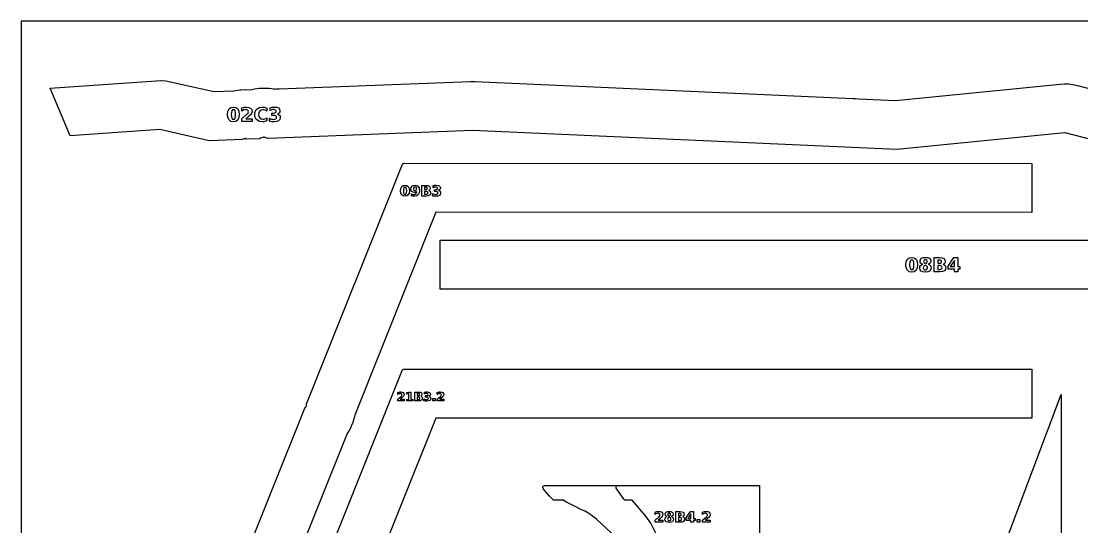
# Model space of a CAD drawing. Header units: millimetres. Extents: x 0 to 841, y 0 to 594.
# Drawn here: x 0 to 433.3, y 387.6 to 594 of the extents above; entities that cross this region are included whole.
import ezdxf

# ---------------------------------------------------------------- set-up
doc = ezdxf.new("R2010")
doc.units = ezdxf.units.MM
for name, color, linetype in [('CUT', 1, 'Continuous'), ('ENGRAVE', 5, 'Continuous'), ('SHEET_EDGE_DO_NOT_CUT', 8, 'Continuous')]:
    doc.layers.add(name, color=color, linetype=linetype)

msp = doc.modelspace()

# ---------------------------------------------------------------- linework, layer by layer
at = {"layer": 'CUT'}
for points in [[(449.58, 542.43), (426.41, 548.46), (426.4, 548.46), (426.38, 548.46), (357.71, 541.63), (357.64, 541.63), (184.38, 549.42), (184.36, 549.42), (100.89, 546.16), (100.85, 546.16), (100.81, 546.17), (100.76, 546.18), (100.03, 546.35), (99.97, 546.36), (99.92, 546.39), (99.33, 546.68), (99.32, 546.69), (99.31, 546.69), (98.94, 546.65), (98.93, 546.65), (98.92, 546.65), (97.39, 546.06), (97.34, 546.04), (97.29, 546.03), (97.23, 546.02), (92.15, 545.83), (92.09, 545.83), (92.04, 545.83), (91.99, 545.85), (91.93, 545.87), (91.45, 546.07), (91.43, 546.07), (91.42, 546.07), (91.06, 546.04), (91.05, 546.04), (91.04, 546.04), (90.3, 545.77), (90.25, 545.76), (90.21, 545.75), (90.15, 545.75), (76.93, 545.23), (76.88, 545.23), (76.84, 545.24), (76.8, 545.24), (56.6, 549.75), (56.59, 549.75), (56.58, 549.75), (20.04, 547.18), (11.84, 566.65), (55.17, 569.7), (55.2, 569.7), (57.09, 569.75), (57.14, 569.74), (59.02, 569.6), (59.07, 569.6), (60.93, 569.28), (60.96, 569.27), (78.67, 565.32), (78.68, 565.32), (78.69, 565.32), (86.89, 565.63), (86.9, 565.64), (86.91, 565.64), (87.53, 565.78), (87.57, 565.78), (89.25, 566.01), (89.28, 566.01), (89.62, 566.04), (89.65, 566.05), (91.64, 566.12), (91.69, 566.12), (93.67, 566), (93.7, 566), (93.71, 566), (93.72, 566), (95.27, 566.36), (95.32, 566.37), (97.15, 566.62), (97.17, 566.63), (97.52, 566.66), (97.54, 566.66), (99.39, 566.74), (99.44, 566.74), (101.28, 566.64), (101.32, 566.64), (103.14, 566.37), (103.19, 566.36), (103.4, 566.31), (103.41, 566.31), (103.43, 566.31), (104.05, 566.36), (104.1, 566.37), (105.4, 566.36), (105.41, 566.36), (183.58, 569.4), (183.6, 569.4), (185.25, 569.4), (185.28, 569.4), (339.81, 562.45), (339.83, 562.45), (340.56, 562.46), (340.61, 562.46), (341.99, 562.35), (342, 562.35), (357.11, 561.67), (357.15, 561.67), (424.4, 568.36), (424.43, 568.37), (426.16, 568.46), (426.2, 568.46), (427.92, 568.4), (427.97, 568.4), (429.68, 568.19), (429.72, 568.18), (431.42, 567.82), (431.44, 567.82), (451.45, 562.61)], [(88.59, 368.13), (115.82, 436.06), (115.84, 436.11), (115.87, 436.15), (115.95, 436.28), (115.98, 436.32), (116.02, 436.36), (116.06, 436.39), (116.1, 436.42), (116.45, 436.65), (116.46, 436.65), (116.46, 436.66), (116.56, 436.98), (116.56, 436.99), (116.56, 437), (116.61, 437.97), (116.62, 438.02), (116.63, 438.08), (116.65, 438.13), (155.75, 535.6), (155.77, 535.65), (155.8, 535.69), (155.83, 535.73), (155.86, 535.77), (155.9, 535.8), (155.94, 535.84), (155.97, 535.86), (156.01, 535.89), (156.05, 535.91), (156.09, 535.92), (156.14, 535.94), (156.32, 535.98), (156.36, 535.99), (156.4, 536), (156.44, 536), (412.84, 535.98), (412.84, 515.98), (169.45, 516), (169.44, 516), (169.43, 515.99), (136.24, 433.25), (136.24, 433.24), (136.23, 433.23), (136.11, 432.56), (136.1, 432.52), (135.65, 430.84), (135.64, 430.82), (135.54, 430.52), (135.54, 430.5), (134.83, 428.63), (134.81, 428.58), (133.93, 426.81), (133.9, 426.77), (133.2, 425.66), (133.2, 425.65), (133.19, 425.64), (107.35, 361.18)], [(119.62, 361.55), (155.67, 451.48), (155.69, 451.53), (155.71, 451.57), (155.79, 451.69), (155.82, 451.73), (155.86, 451.77), (155.89, 451.8), (155.93, 451.83), (156.01, 451.88), (156.05, 451.91), (156.1, 451.93), (156.14, 451.95), (156.19, 451.96), (156.33, 451.99), (156.38, 452), (156.43, 452), (412.84, 452), (412.84, 432), (169.42, 432), (169.41, 432), (169.4, 431.99), (141.1, 361.39)], [(401.73, 380.17), (424.84, 441.66), (424.84, 384.81)], [(242.66, 383.71), (235.17, 390.62), (235.15, 390.64), (232.7, 392.54), (232.68, 392.55), (230.33, 394.03), (230.32, 394.03), (230.31, 394.04), (227.66, 395.14), (227.61, 395.16), (225.23, 396.49), (225.21, 396.51), (222.72, 397.61), (222.68, 397.63), (222.64, 397.66), (221.51, 398.43), (221.5, 398.44), (221.48, 398.44), (217.88, 398.44), (217.84, 398.44), (217.79, 398.45), (217.74, 398.46), (217.52, 398.53), (217.48, 398.54), (217.43, 398.56), (217.39, 398.59), (217.35, 398.61), (217.32, 398.65), (215.79, 400.11), (215.75, 400.15), (213.38, 403.03), (213.35, 403.07), (213.32, 403.12), (213.18, 403.4), (213.16, 403.44), (213.15, 403.48), (213.14, 403.53), (213.13, 403.57), (213.13, 403.62), (213.13, 403.72), (213.13, 403.78), (213.14, 403.83), (213.15, 403.88), (213.17, 403.93), (213.19, 403.98), (213.26, 404.1), (213.29, 404.14), (213.32, 404.18), (213.35, 404.22), (213.38, 404.25), (213.42, 404.27), (213.46, 404.3), (213.6, 404.37), (213.65, 404.39), (213.69, 404.41), (213.74, 404.42), (213.79, 404.43), (213.83, 404.43), (301.57, 404.43), (301.57, 384.41)]]:
    msp.add_lwpolyline(points, dxfattribs=at)
msp.add_lwpolyline([(573.34, 504.65), (573.34, 484.63), (171.12, 484.65), (171.12, 504.65), (573.34, 504.65)], close=True, dxfattribs=at)
at = {"layer": 'ENGRAVE'}
for points in [[(89.09, 555.93), (88.93, 554.65), (88.46, 553.69), (87.71, 553.1), (86.69, 552.91), (85.67, 553.1), (84.91, 553.69), (84.44, 554.65), (84.29, 555.93), (84.44, 557.22), (84.91, 558.17), (85.67, 558.76), (86.69, 558.96), (87.71, 558.76), (88.46, 558.17), (88.93, 557.22), (89.09, 555.93)], [(91.77, 554.12), (94.34, 554.12), (94.34, 553.02), (90.1, 553.02), (90.1, 554.12), (92.23, 556), (92.48, 556.26), (92.65, 556.51), (92.75, 556.76), (92.79, 557.02), (92.72, 557.39), (92.51, 557.68), (92.19, 557.87), (91.78, 557.93), (91.41, 557.89), (91.01, 557.78), (90.58, 557.59), (90.12, 557.33), (90.12, 558.61), (90.62, 558.76), (91.12, 558.87), (91.61, 558.93), (92.09, 558.96), (93.02, 558.84), (93.72, 558.5), (94.16, 557.94), (94.3, 557.21), (94.24, 556.75), (94.06, 556.32), (93.67, 555.84), (93.02, 555.22), (91.77, 554.12)], [(100.4, 553.34), (99.97, 553.15), (99.53, 553.02), (99.07, 552.93), (98.59, 552.91), (97.29, 553.11), (96.29, 553.72), (95.91, 554.16), (95.49, 555.27), (95.43, 555.93), (95.49, 556.59), (95.91, 557.7), (96.29, 558.14), (97.29, 558.75), (98.59, 558.96), (99.07, 558.93), (99.53, 558.85), (99.97, 558.71), (100.4, 558.52), (100.4, 557.32), (99.98, 557.56), (99.57, 557.73), (99.15, 557.83), (98.72, 557.87), (98, 557.74), (97.45, 557.35), (97.1, 556.74), (96.99, 555.93), (97.1, 555.12), (97.45, 554.51), (98, 554.12), (98.72, 554), (99.15, 554.03), (99.57, 554.13), (99.98, 554.3), (100.4, 554.55), (100.4, 553.34)], [(104.63, 556.16), (105.15, 555.96), (105.53, 555.63), (105.76, 555.21), (105.84, 554.68), (105.67, 553.91), (105.17, 553.36), (104.36, 553.02), (103.24, 552.91), (102.78, 552.92), (102.33, 552.98), (101.89, 553.07), (101.44, 553.2), (101.44, 554.36), (101.86, 554.17), (102.28, 554.04), (102.69, 553.96), (103.1, 553.93), (103.63, 553.98), (104.01, 554.14), (104.25, 554.39), (104.33, 554.73), (104.25, 555.08), (104.01, 555.33), (103.6, 555.49), (103.04, 555.54), (102.44, 555.54), (102.44, 556.51), (103.07, 556.51), (103.57, 556.55), (103.92, 556.69), (104.13, 556.91), (104.2, 557.23), (104.13, 557.52), (103.93, 557.75), (103.6, 557.88), (103.16, 557.93), (102.8, 557.91), (102.43, 557.85), (102.06, 557.75), (101.69, 557.61), (101.69, 558.71), (102.13, 558.82), (102.57, 558.89), (103.01, 558.94), (103.43, 558.96), (104.43, 558.86), (105.13, 558.58), (105.56, 558.12), (105.7, 557.46), (105.63, 557), (105.43, 556.62), (105.1, 556.34), (104.63, 556.16)], [(87.58, 555.94), (87.53, 556.87), (87.38, 557.48), (87.1, 557.82), (86.69, 557.93), (86.27, 557.82), (86, 557.48), (85.84, 556.87), (85.79, 555.94), (85.84, 555), (86, 554.38), (86.27, 554.04), (86.69, 553.93), (87.1, 554.04), (87.38, 554.38), (87.53, 555), (87.58, 555.94)], [(158.6, 524.8), (158.48, 523.83), (158.13, 523.12), (157.56, 522.68), (156.8, 522.53), (156.03, 522.68), (155.47, 523.12), (155.11, 523.83), (155, 524.8), (155.11, 525.76), (155.47, 526.48), (156.03, 526.92), (156.8, 527.07), (157.56, 526.92), (158.13, 526.48), (158.48, 525.76), (158.6, 524.8)], [(157.47, 524.81), (157.43, 525.51), (157.32, 525.96), (157.11, 526.21), (156.8, 526.3), (156.49, 526.21), (156.28, 525.96), (156.16, 525.51), (156.12, 524.81), (156.16, 524.1), (156.28, 523.64), (156.49, 523.38), (156.8, 523.3), (157.11, 523.38), (157.31, 523.64), (157.43, 524.1), (157.47, 524.81)], [(159.49, 522.71), (159.49, 523.52), (159.75, 523.41), (160, 523.33), (160.25, 523.28), (160.49, 523.27), (160.94, 523.34), (161.27, 523.55), (161.5, 523.9), (161.6, 524.38), (161.4, 524.25), (161.18, 524.16), (160.94, 524.1), (160.69, 524.09), (160.08, 524.18), (159.61, 524.48), (159.3, 524.93), (159.2, 525.51), (159.31, 526.14), (159.65, 526.64), (160.19, 526.96), (160.88, 527.06), (161.64, 526.92), (162.21, 526.48), (162.56, 525.79), (162.68, 524.85), (162.54, 523.89), (162.13, 523.15), (161.48, 522.68), (160.62, 522.53), (160.32, 522.54), (160.04, 522.58), (159.76, 522.63), (159.49, 522.71)], [(160.88, 524.82), (161.14, 524.87), (161.32, 525.01), (161.43, 525.25), (161.47, 525.59), (161.43, 525.92), (161.32, 526.16), (161.14, 526.31), (160.88, 526.35), (160.62, 526.31), (160.43, 526.16), (160.32, 525.92), (160.28, 525.59), (160.32, 525.25), (160.43, 525.01), (160.62, 524.87), (160.88, 524.82)], [(166.45, 524.96), (166.77, 524.81), (167.01, 524.57), (167.16, 524.25), (167.21, 523.87), (167.1, 523.32), (166.78, 522.93), (166.24, 522.69), (165.48, 522.61), (163.61, 522.61), (163.61, 526.99), (165.3, 526.99), (166.09, 526.92), (166.62, 526.71), (166.93, 526.36), (167.03, 525.83), (167, 525.54), (166.88, 525.29), (166.7, 525.09), (166.45, 524.96)], [(165.36, 525.3), (165.6, 525.32), (165.77, 525.41), (165.87, 525.56), (165.9, 525.76), (165.87, 525.96), (165.77, 526.1), (165.6, 526.19), (165.36, 526.22), (164.74, 526.22), (164.74, 525.3), (165.36, 525.3)], [(165.4, 523.38), (165.7, 523.42), (165.91, 523.53), (166.04, 523.71), (166.08, 523.96), (166.04, 524.21), (165.91, 524.39), (165.7, 524.49), (165.4, 524.53), (164.74, 524.53), (164.74, 523.38), (165.4, 523.38)], [(170.43, 524.97), (170.82, 524.82), (171.1, 524.58), (171.27, 524.26), (171.33, 523.86), (171.21, 523.28), (170.83, 522.87), (170.22, 522.61), (169.38, 522.53), (169.04, 522.54), (168.7, 522.58), (168.37, 522.65), (168.03, 522.75), (168.03, 523.62), (168.35, 523.48), (168.66, 523.38), (168.97, 523.32), (169.28, 523.3), (169.67, 523.34), (169.96, 523.45), (170.14, 523.64), (170.2, 523.9), (170.14, 524.16), (169.96, 524.35), (169.65, 524.47), (169.23, 524.5), (168.78, 524.5), (168.78, 525.23), (169.26, 525.23), (169.63, 525.26), (169.89, 525.36), (170.05, 525.53), (170.1, 525.77), (170.05, 525.99), (169.9, 526.16), (169.65, 526.26), (169.33, 526.3), (169.05, 526.28), (168.78, 526.24), (168.5, 526.16), (168.22, 526.05), (168.22, 526.88), (168.55, 526.96), (168.88, 527.02), (169.21, 527.06), (169.53, 527.07), (170.27, 527), (170.8, 526.79), (171.12, 526.44), (171.23, 525.95), (171.18, 525.6), (171.02, 525.32), (170.77, 525.11), (170.43, 524.97)], [(366.2, 494.58), (366.05, 493.3), (365.58, 492.34), (364.82, 491.75), (363.8, 491.55), (362.78, 491.75), (362.03, 492.34), (361.56, 493.3), (361.4, 494.58), (361.56, 495.87), (362.03, 496.82), (362.78, 497.41), (363.8, 497.61), (364.82, 497.41), (365.58, 496.82), (366.05, 495.87), (366.2, 494.58)], [(364.7, 494.59), (364.65, 495.52), (364.49, 496.13), (364.22, 496.47), (363.8, 496.58), (363.39, 496.47), (363.11, 496.13), (362.96, 495.52), (362.91, 494.59), (362.96, 493.65), (363.11, 493.03), (363.39, 492.69), (363.8, 492.58), (364.22, 492.69), (364.49, 493.03), (364.65, 493.65), (364.7, 494.59)], [(368.27, 494.77), (367.81, 494.98), (367.47, 495.27), (367.27, 495.64), (367.2, 496.09), (367.34, 496.74), (367.75, 497.22), (368.43, 497.51), (369.37, 497.61), (370.3, 497.51), (370.98, 497.22), (371.39, 496.75), (371.53, 496.09), (371.46, 495.64), (371.26, 495.27), (370.92, 494.98), (370.46, 494.77), (370.98, 494.56), (371.35, 494.24), (371.58, 493.82), (371.66, 493.31), (371.51, 492.55), (371.08, 492), (370.36, 491.67), (369.37, 491.55), (368.37, 491.67), (367.65, 492), (367.22, 492.55), (367.07, 493.31), (367.15, 493.82), (367.38, 494.24), (367.75, 494.56), (368.27, 494.77)], [(369.37, 494.28), (369, 494.22), (368.72, 494.05), (368.55, 493.77), (368.5, 493.39), (368.55, 493.01), (368.72, 492.73), (369, 492.56), (369.37, 492.5), (369.74, 492.56), (370.01, 492.73), (370.18, 493.01), (370.23, 493.39), (370.18, 493.77), (370.01, 494.05), (369.74, 494.22), (369.37, 494.28)], [(368.62, 495.94), (368.67, 495.63), (368.82, 495.41), (369.05, 495.27), (369.37, 495.22), (369.68, 495.27), (369.91, 495.41), (370.06, 495.63), (370.11, 495.94), (370.06, 496.25), (369.91, 496.47), (369.68, 496.61), (369.37, 496.66), (369.05, 496.61), (368.82, 496.47), (368.67, 496.25), (368.62, 495.94)], [(376.67, 494.79), (377.1, 494.59), (377.42, 494.27), (377.62, 493.85), (377.69, 493.34), (377.54, 492.6), (377.12, 492.08), (376.4, 491.77), (375.38, 491.67), (372.89, 491.67), (372.89, 497.5), (375.14, 497.5), (376.19, 497.41), (376.9, 497.13), (377.31, 496.66), (377.45, 495.96), (377.4, 495.56), (377.25, 495.23), (377.01, 494.97), (376.67, 494.79)], [(375.22, 495.24), (375.53, 495.28), (375.76, 495.4), (375.9, 495.59), (375.94, 495.86), (375.9, 496.13), (375.76, 496.32), (375.53, 496.44), (375.22, 496.48), (374.39, 496.48), (374.39, 495.24), (375.22, 495.24)], [(375.27, 492.69), (375.67, 492.74), (375.95, 492.88), (376.13, 493.12), (376.18, 493.46), (376.13, 493.79), (375.96, 494.03), (375.67, 494.17), (375.27, 494.22), (374.39, 494.22), (374.39, 492.69), (375.27, 492.69)], [(380.94, 497.5), (382.62, 497.5), (382.62, 493.82), (383.45, 493.82), (383.45, 492.73), (382.62, 492.73), (382.62, 491.67), (381.19, 491.67), (381.19, 492.73), (378.61, 492.73), (378.61, 494.02), (380.94, 497.5)], [(381.19, 496.26), (379.55, 493.82), (381.19, 493.82), (381.19, 496.26)], [(154.86, 439.68), (156.47, 439.68), (156.47, 438.99), (153.82, 438.99), (153.82, 439.68), (155.15, 440.85), (155.31, 441.01), (155.41, 441.17), (155.48, 441.32), (155.5, 441.49), (155.46, 441.72), (155.33, 441.9), (155.13, 442.02), (154.87, 442.06), (154.64, 442.03), (154.39, 441.96), (154.12, 441.84), (153.83, 441.68), (153.83, 442.48), (154.15, 442.57), (154.46, 442.64), (154.76, 442.68), (155.06, 442.7), (155.65, 442.63), (156.08, 442.41), (156.35, 442.06), (156.44, 441.61), (156.41, 441.32), (156.29, 441.05), (156.05, 440.75), (155.64, 440.36), (154.86, 439.68)], [(157.49, 439.64), (158.32, 439.64), (158.32, 441.99), (157.47, 441.82), (157.47, 442.46), (158.31, 442.63), (159.21, 442.63), (159.21, 439.64), (160.04, 439.64), (160.04, 438.99), (157.49, 438.99), (157.49, 439.64)], [(163.21, 440.94), (163.48, 440.81), (163.68, 440.61), (163.8, 440.35), (163.84, 440.03), (163.75, 439.57), (163.49, 439.25), (163.04, 439.05), (162.4, 438.99), (160.84, 438.99), (160.84, 442.63), (162.25, 442.63), (162.91, 442.57), (163.35, 442.4), (163.61, 442.1), (163.69, 441.67), (163.66, 441.42), (163.57, 441.21), (163.42, 441.05), (163.21, 440.94)], [(162.3, 441.22), (162.5, 441.24), (162.64, 441.32), (162.72, 441.44), (162.75, 441.61), (162.72, 441.77), (162.64, 441.89), (162.5, 441.97), (162.3, 441.99), (161.78, 441.99), (161.78, 441.22), (162.3, 441.22)], [(166.52, 440.95), (166.85, 440.82), (167.08, 440.62), (167.23, 440.35), (167.27, 440.02), (167.17, 439.54), (166.86, 439.2), (166.35, 438.99), (165.65, 438.92), (165.37, 438.93), (165.09, 438.96), (164.8, 439.02), (164.53, 439.1), (164.53, 439.82), (164.79, 439.71), (165.05, 439.62), (165.31, 439.57), (165.56, 439.56), (165.89, 439.59), (166.14, 439.68), (166.28, 439.84), (166.33, 440.06), (166.28, 440.27), (166.13, 440.43), (165.88, 440.53), (165.53, 440.56), (165.15, 440.56), (165.15, 441.17), (165.55, 441.17), (165.86, 441.19), (166.08, 441.28), (166.21, 441.42), (166.25, 441.62), (166.21, 441.8), (166.08, 441.94), (165.88, 442.03), (165.6, 442.06), (165.38, 442.04), (165.15, 442), (164.91, 441.94), (164.68, 441.85), (164.68, 442.54), (164.96, 442.61), (165.24, 442.66), (165.51, 442.69), (165.77, 442.7), (166.39, 442.64), (166.84, 442.46), (167.1, 442.17), (167.19, 441.76), (167.15, 441.47), (167.02, 441.24), (166.81, 441.07), (166.52, 440.95)], [(171.01, 439.68), (172.62, 439.68), (172.62, 438.99), (169.97, 438.99), (169.97, 439.68), (171.3, 440.85), (171.45, 441.01), (171.56, 441.17), (171.62, 441.32), (171.65, 441.49), (171.6, 441.72), (171.47, 441.9), (171.27, 442.02), (171.02, 442.06), (170.79, 442.03), (170.54, 441.96), (170.27, 441.84), (169.98, 441.68), (169.98, 442.48), (170.29, 442.57), (170.6, 442.64), (170.91, 442.68), (171.21, 442.7), (171.79, 442.63), (172.23, 442.41), (172.5, 442.06), (172.59, 441.61), (172.55, 441.32), (172.44, 441.05), (172.2, 440.75), (171.79, 440.36), (171.01, 439.68)], [(162.33, 439.63), (162.58, 439.66), (162.76, 439.75), (162.87, 439.9), (162.9, 440.11), (162.87, 440.31), (162.76, 440.46), (162.58, 440.55), (162.33, 440.58), (161.78, 440.58), (161.78, 439.63), (162.33, 439.63)], [(168.18, 439.93), (169.06, 439.93), (169.06, 438.99), (168.18, 438.99), (168.18, 439.93)], [(260.17, 390.28), (262.1, 390.28), (262.1, 389.46), (258.92, 389.46), (258.92, 390.28), (260.52, 391.69), (260.7, 391.89), (260.83, 392.07), (260.91, 392.26), (260.94, 392.46), (260.88, 392.73), (260.73, 392.95), (260.49, 393.09), (260.18, 393.14), (259.9, 393.11), (259.6, 393.03), (259.28, 392.89), (258.93, 392.69), (258.93, 393.65), (259.31, 393.76), (259.68, 393.84), (260.05, 393.89), (260.41, 393.91), (261.11, 393.82), (261.63, 393.56), (261.96, 393.15), (262.07, 392.6), (262.02, 392.25), (261.88, 391.93), (261.6, 391.57), (261.11, 391.1), (260.17, 390.28)], [(263.89, 391.78), (263.54, 391.94), (263.28, 392.15), (263.13, 392.43), (263.08, 392.78), (263.19, 393.26), (263.5, 393.62), (264.01, 393.84), (264.71, 393.91), (265.41, 393.84), (265.92, 393.62), (266.23, 393.26), (266.33, 392.78), (266.28, 392.43), (266.13, 392.15), (265.87, 391.94), (265.52, 391.78), (265.91, 391.62), (266.2, 391.39), (266.37, 391.07), (266.42, 390.69), (266.31, 390.12), (265.99, 389.7), (265.45, 389.45), (264.71, 389.37), (263.96, 389.45), (263.42, 389.7), (263.1, 390.12), (262.99, 390.69), (263.04, 391.07), (263.21, 391.39), (263.49, 391.62), (263.89, 391.78)], [(264.71, 391.41), (264.43, 391.37), (264.22, 391.24), (264.09, 391.03), (264.05, 390.74), (264.09, 390.46), (264.22, 390.25), (264.43, 390.12), (264.71, 390.08), (264.99, 390.12), (265.19, 390.25), (265.31, 390.46), (265.36, 390.74), (265.31, 391.03), (265.19, 391.24), (264.99, 391.37), (264.71, 391.41)], [(264.15, 392.66), (264.19, 392.43), (264.29, 392.26), (264.47, 392.15), (264.71, 392.12), (264.94, 392.15), (265.12, 392.26), (265.22, 392.43), (265.26, 392.66), (265.22, 392.89), (265.12, 393.06), (264.94, 393.17), (264.71, 393.2), (264.47, 393.17), (264.29, 393.06), (264.19, 392.89), (264.15, 392.66)], [(270.18, 391.8), (270.51, 391.65), (270.75, 391.41), (270.9, 391.09), (270.95, 390.71), (270.84, 390.16), (270.52, 389.77), (269.98, 389.53), (269.22, 389.46), (267.35, 389.46), (267.35, 393.83), (269.04, 393.83), (269.82, 393.76), (270.36, 393.55), (270.67, 393.2), (270.77, 392.67), (270.73, 392.38), (270.62, 392.13), (270.43, 391.93), (270.18, 391.8)], [(269.1, 392.14), (269.33, 392.17), (269.5, 392.25), (269.6, 392.4), (269.64, 392.6), (269.6, 392.8), (269.5, 392.94), (269.33, 393.03), (269.1, 393.06), (268.47, 393.06), (268.47, 392.14), (269.1, 392.14)], [(269.14, 390.22), (269.43, 390.26), (269.65, 390.37), (269.77, 390.55), (269.82, 390.8), (269.78, 391.05), (269.65, 391.23), (269.44, 391.33), (269.14, 391.37), (268.47, 391.37), (268.47, 390.22), (269.14, 390.22)], [(273.39, 393.83), (274.64, 393.83), (274.64, 391.07), (275.27, 391.07), (275.27, 390.25), (274.64, 390.25), (274.64, 389.46), (273.58, 389.46), (273.58, 390.25), (271.64, 390.25), (271.64, 391.22), (273.39, 393.83)], [(273.58, 392.9), (272.34, 391.07), (273.58, 391.07), (273.58, 392.9)], [(276.15, 390.59), (277.21, 390.59), (277.21, 389.46), (276.15, 389.46), (276.15, 390.59)], [(279.55, 390.28), (281.47, 390.28), (281.47, 389.46), (278.3, 389.46), (278.3, 390.28), (279.89, 391.69), (280.08, 391.89), (280.21, 392.07), (280.29, 392.26), (280.31, 392.46), (280.26, 392.73), (280.11, 392.95), (279.86, 393.09), (279.56, 393.14), (279.28, 393.11), (278.98, 393.03), (278.65, 392.89), (278.31, 392.69), (278.31, 393.65), (278.69, 393.76), (279.06, 393.84), (279.43, 393.89), (279.79, 393.91), (280.49, 393.82), (281.01, 393.56), (281.34, 393.15), (281.45, 392.6), (281.4, 392.25), (281.26, 391.93), (280.97, 391.57), (280.48, 391.1), (279.55, 390.28)]]:
    msp.add_lwpolyline(points, close=True, dxfattribs=at)
msp.add_lwpolyline([(260.17, 383.13), (257.21, 389.04), (255.16, 391.92), (249.64, 398.44), (246.82, 398.45), (246.54, 398.53), (246.32, 398.7), (243.08, 403.36), (243, 403.63), (243.06, 403.99), (243.16, 404.13)], dxfattribs=at)
at = {"layer": 'SHEET_EDGE_DO_NOT_CUT'}
msp.add_lwpolyline([(0, 0), (841, 0), (841, 594), (0, 594)], close=True, dxfattribs=at)

doc.saveas('drawing.dxf')
